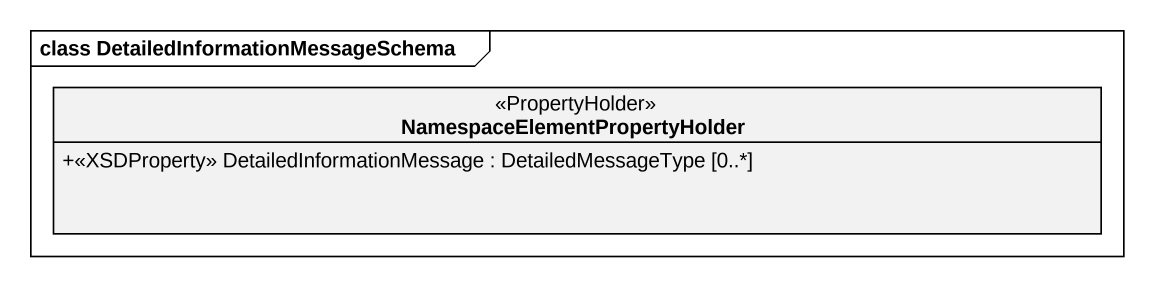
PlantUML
@startuml
mainframe class DetailedInformationMessageSchema
hide circle
hide empty members
skinparam classAttributeIconSize 0
class "NamespaceElementPropertyHolder" as NamespaceElementPropertyHold <<PropertyHolder>> {
  +<<XSDProperty>> DetailedInformationMessage : DetailedMessageType [0..*]
}
@enduml
